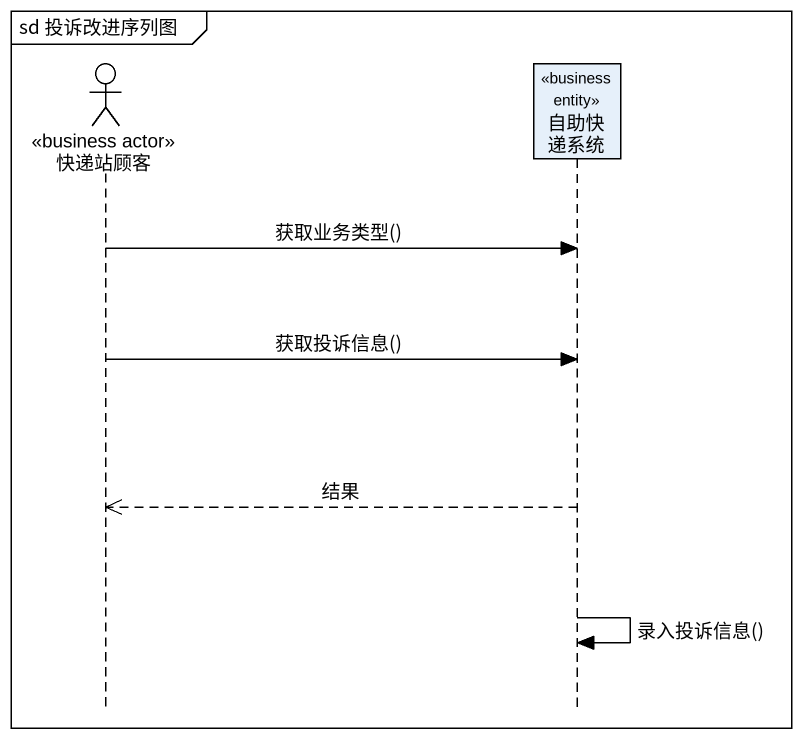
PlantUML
@startuml
mainframe sd 投诉改进序列图
hide footbox
actor 快递站顾客 <<business actor>>
participant 自助快递系统 <<business entity>>

快递站顾客 -> 自助快递系统 : 获取业务类型()
快递站顾客 -> 自助快递系统 : 获取投诉信息()
自助快递系统 -->> 快递站顾客 : 结果
自助快递系统 -> 自助快递系统 : 录入投诉信息()
@enduml
